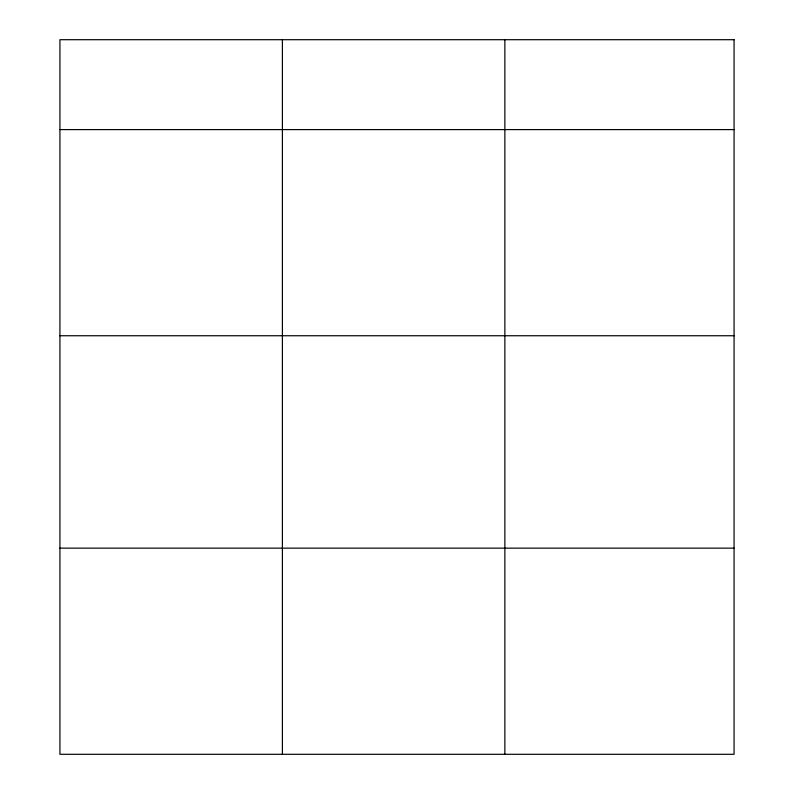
<?xml version="1.0" encoding="UTF-8"?>
<svg xmlns="http://www.w3.org/2000/svg" width="794" height="794" viewBox="0 0 794 794"><rect width="100%" height="100%" fill="white"/><g stroke="black" fill="none" stroke-linecap="round" stroke-linejoin="round"><path stroke-width="1.19" d="M59.927 129.591L734.073 129.591M59.927 335.743L734.073 335.743M59.927 548.148L734.073 548.148M504.865 39.7L504.865 754.3M282.396 39.7L282.396 754.3M734.073 39.7L59.927 39.7L59.927 754.3L734.073 754.3L734.073 39.7"/></g></svg>
